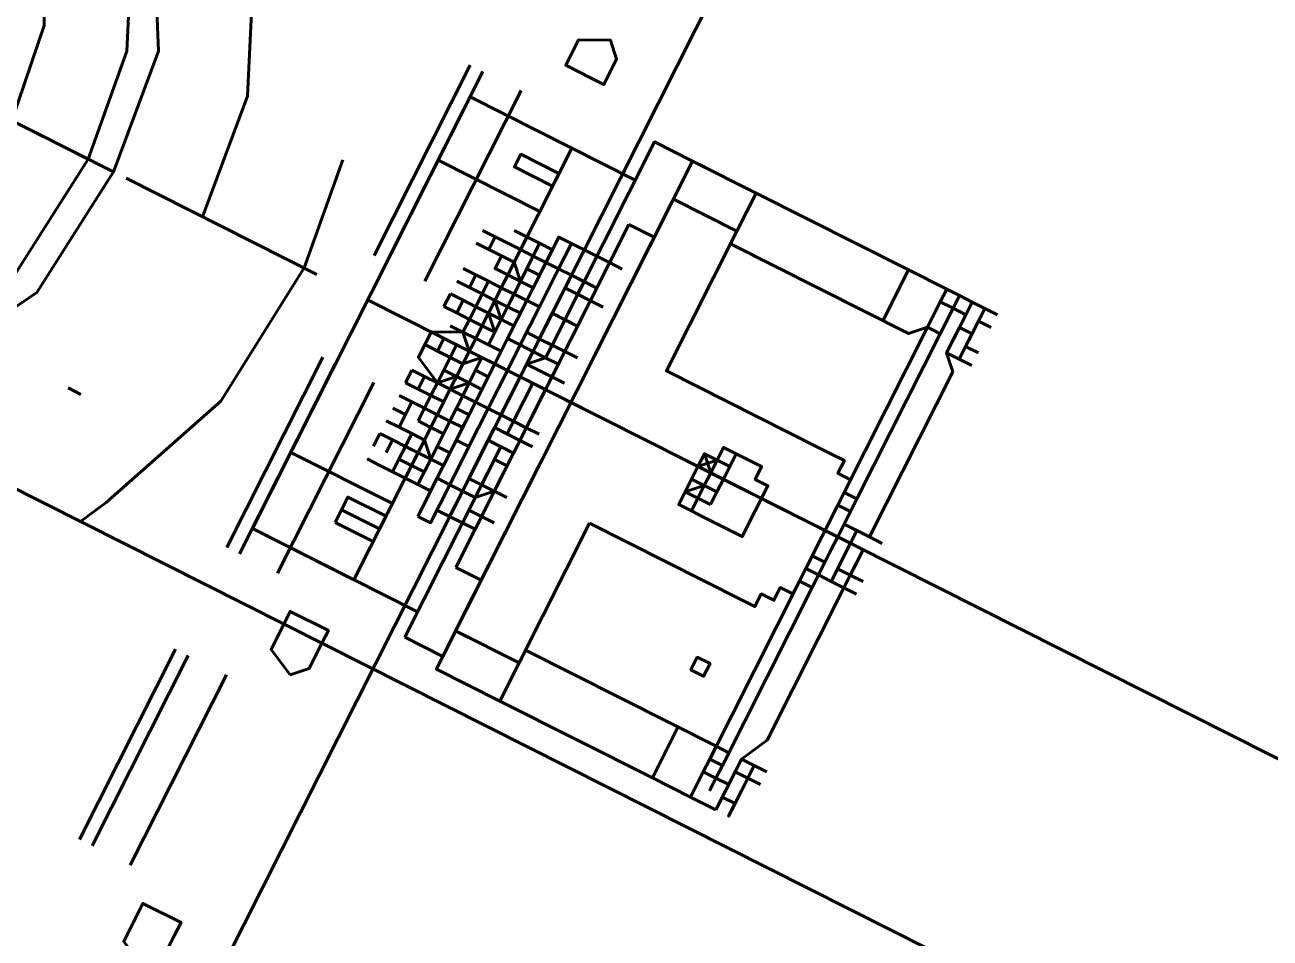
# Model space of a CAD drawing. Header units: metres. Extents: x 0 to 547597, y 0 to 1844684.
# Drawn here: x 543451.0829 to 543451.4446, y 1844574.1725 to 1844574.4379 of the extents above; entities that cross this region are included whole.
import ezdxf

# ---------------------------------------------------------------- set-up
doc = ezdxf.new("R2010")
doc.units = ezdxf.units.M
doc.layers.add('5_Thep', color=4, linetype='Continuous')
doc.layers.add('giai đoạn này', color=10, linetype='Continuous', lineweight=60)

# ---------------------------------------------------------------- blocks, each defined once
blk = doc.blocks.new('MBA220-MB')
at = {"color": 1}
for points in [[(-41.33, -95.06), (-41.33, -475.29)], [(53.73, -281.04), (53.73, -661.27)], [(-41.33, -421.56), (-41.33, -351.3)], [(-119.86, -363.7), (-119.86, -359.57)], [(-119.86, -363.7), (-119.86, -359.57)], [(-119.86, -363.7), (-119.86, -359.57)], [(-115.72, -363.7), (-115.72, -359.57)], [(-107.46, -363.7), (-107.46, -359.57)], [(-103.32, -363.7), (-103.32, -359.57)], [(-45.46, -363.7), (-45.46, -359.57)], [(-33.06, -363.7), (-33.06, -359.57)], [(-33.06, -363.7), (-33.06, -359.57)], [(-28.93, -363.7), (-28.93, -359.57)], [(28.93, -363.7), (28.93, -359.57)], [(28.93, -363.7), (28.93, -359.57)], [(28.93, -363.7), (28.93, -359.57)], [(33.06, -363.7), (33.06, -359.57)], [(-119.86, -367.83), (-119.86, -363.7)], [(-115.72, -367.83), (-119.86, -367.83), (-119.86, -363.7), (-115.72, -363.7)], [(-115.72, -363.7), (-115.72, -363.7), (-111.59, -363.7)], [(-115.72, -363.7), (-107.46, -363.7)], [(-107.46, -367.83), (-111.59, -367.83), (-111.59, -363.7), (-107.46, -363.7), (-103.32, -363.7), (-103.32, -367.83), (-107.46, -367.83)], [(-103.32, -367.83), (-103.32, -363.7)], [(-103.32, -367.83), (-103.32, -363.7)], [(-103.32, -367.83), (-99.19, -363.7)], [(-99.19, -363.7), (-45.46, -363.7)], [(-45.46, -367.83), (-45.46, -363.7)], [(-45.46, -363.7), (-45.46, -363.7)], [(-45.46, -367.83), (-45.46, -363.7)], [(-41.33, -363.7), (-33.06, -363.7), (-33.06, -363.7)], [(-41.33, -363.7), (-37.2, -363.7), (-33.06, -363.7)], [(-41.33, -367.83), (-41.33, -367.83), (-41.33, -363.7), (-41.33, -363.7)], [(-41.33, -363.7), (-41.33, -363.7)], [(-41.33, -363.7), (-41.33, -363.7)], [(-33.06, -367.83), (-33.06, -363.7)], [(-33.06, -363.7), (-28.93, -363.7), (-28.93, -367.83), (-33.06, -367.83)], [(-28.93, -363.7), (-28.93, -363.7)], [(-28.93, -363.7), (20.66, -363.7)], [(28.93, -367.83), (20.66, -363.7)], [(28.93, -367.83), (28.93, -363.7)], [(28.93, -367.83), (28.93, -363.7)], [(33.06, -367.83), (28.93, -367.83), (28.93, -363.7), (33.06, -363.7)], [(37.2, -367.83), (33.06, -367.83), (33.06, -363.7), (37.2, -363.7), (41.33, -363.7), (41.33, -367.83), (37.2, -367.83)], [(33.06, -363.7), (33.06, -363.7)], [(33.06, -363.7), (37.2, -363.7)], [(41.33, -363.7), (45.46, -363.7), (37.2, -363.7)], [(-119.86, -367.83), (-119.86, -371.97)], [(-119.86, -371.97), (-119.86, -367.83)], [(-119.86, -367.83), (-111.59, -367.83)], [(-119.86, -371.97), (-119.86, -367.83)], [(-111.59, -367.83), (-115.72, -367.83)], [(-115.72, -371.97), (-115.72, -367.83)], [(-111.59, -367.83), (-103.32, -367.83)], [(-45.46, -367.83), (-45.46, -371.97)], [(-45.46, -367.83), (-41.33, -367.83)], [(-41.33, -367.83), (-45.46, -367.83)], [(-41.33, -371.97), (-41.33, -367.83)], [(-41.33, -371.97), (-41.33, -367.83)], [(-41.33, -367.83), (-28.93, -367.83)], [(-33.06, -367.83), (-41.33, -367.83)], [(-41.33, -371.97), (-41.33, -367.83)], [(-33.06, -367.83), (-28.93, -367.83)], [(-28.93, -371.97), (-28.93, -367.83)], [(-28.93, -371.97), (-28.93, -367.83)], [(28.93, -367.83), (33.06, -367.83)], [(33.06, -367.83), (45.46, -367.83)], [(33.06, -367.83), (33.06, -367.83)], [(37.2, -371.97), (37.2, -367.83)], [(41.33, -367.83), (45.46, -367.83)], [(45.46, -371.97), (45.46, -367.83)], [(45.46, -371.97), (45.46, -367.83)], [(45.46, -371.97), (45.46, -367.83)], [(45.46, -371.97), (45.46, -367.83)], [(-119.86, -371.97), (-119.86, -376.1)], [(-119.86, -376.1), (-119.86, -371.97), (-115.72, -371.97)], [(-115.72, -371.97), (-115.72, -376.1), (-107.46, -376.1)], [(-115.72, -371.97), (-107.46, -371.97)], [(-115.72, -371.97), (-115.72, -376.1)], [(-107.46, -371.97), (-107.46, -376.1), (-53.73, -376.1)], [(-107.46, -371.97), (-53.73, -371.97)], [(-53.73, -371.97), (-53.73, -376.1), (-49.6, -376.1)], [(-53.73, -371.97), (-49.6, -371.97)], [(-49.6, -376.1), (-49.6, -371.97), (-41.33, -371.97)], [(-41.33, -371.97), (-37.2, -371.97)], [(-41.33, -371.97), (-41.33, -376.1)], [(-37.2, -371.97), (-33.06, -371.97)], [(-33.06, -371.97), (-33.06, -376.1)], [(-33.06, -371.97), (-28.93, -371.97)], [(-28.93, -371.97), (-28.93, -376.1)], [(-28.93, -371.97), (-24.8, -371.97)], [(-24.8, -371.97), (-24.8, -376.1)], [(-24.8, -371.97), (33.06, -371.97)], [(28.93, -376.1), (28.93, -371.97)], [(28.93, -376.1), (28.93, -371.97)], [(33.06, -371.97), (33.06, -376.1)], [(33.06, -371.97), (37.2, -371.97)], [(37.2, -371.97), (37.2, -376.1)], [(37.2, -371.97), (37.2, -376.1)], [(37.2, -371.97), (41.33, -371.97)], [(37.2, -376.1), (37.2, -371.97)], [(45.46, -376.1), (45.46, -371.97)], [(45.46, -371.97), (45.46, -376.1)], [(45.46, -376.1), (45.46, -371.97)], [(-103.32, -388.5), (-119.86, -388.5), (-119.86, -376.1)], [(-119.86, -376.1), (-115.72, -376.1)], [(-103.32, -438.09), (-103.32, -380.23), (-107.46, -376.1), (-107.46, -376.1), (-53.73, -376.1)], [(-49.6, -376.1), (-53.73, -376.1), (-53.73, -376.1), (-57.86, -376.1), (-57.86, -380.23), (-61.99, -380.23), (-61.99, -384.36), (-61.99, -384.36), (-61.99, -388.5)], [(-28.93, -376.1), (-49.6, -376.1)], [(-41.33, -376.1), (-41.33, -376.1)], [(-28.93, -376.1), (-24.8, -376.1)], [(-12.4, -388.5), (-12.4, -384.36), (-16.53, -384.36), (-16.53, -380.23), (-20.66, -380.23), (-20.66, -376.1), (-24.8, -376.1), (-28.93, -376.1)], [(-24.8, -376.1), (33.06, -376.1)], [(-24.8, -376.1), (33.06, -376.1)], [(24.8, -376.1), (24.8, -376.1)], [(28.93, -376.1), (28.93, -376.1)], [(33.06, -376.1), (33.06, -376.1), (28.93, -376.1), (28.93, -438.09)], [(33.06, -376.1), (37.2, -376.1)], [(37.2, -376.1), (45.46, -376.1)], [(45.46, -376.1), (45.46, -388.5)], [(-119.86, -438.09), (-119.86, -388.5)], [(-107.46, -458.76), (-107.46, -438.09), (-61.99, -438.09), (-61.99, -388.5)], [(-12.4, -438.09), (-12.4, -388.5)], [(8.27, -392.63), (12.4, -392.63), (12.4, -388.5), (8.27, -388.5), (8.27, -392.63), (8.27, -388.5)], [(28.93, -388.5), (45.46, -388.5)], [(45.46, -388.5), (45.46, -438.09)], [(-28.93, -409.16), (-28.93, -405.03), (-28.93, -400.9), (-28.93, -396.76), (-45.46, -396.76), (-45.46, -400.9), (-49.6, -400.9), (-49.6, -413.29), (-45.46, -413.29), (-45.46, -417.43), (-41.33, -417.43), (-41.33, -417.43), (-37.2, -417.43), (-33.06, -417.43), (-28.93, -417.43), (-28.93, -413.29), (-28.93, -413.29), (-28.93, -409.16)], [(-49.6, -409.16), (-49.6, -405.03)], [(-28.93, -409.16), (-28.93, -405.03)], [(-28.93, -409.16), (-28.93, -405.03)], [(-49.6, -409.16), (-49.6, -409.16)], [(-49.6, -409.16), (-45.46, -409.16), (-49.6, -409.16), (-45.46, -409.16), (-49.6, -409.16)], [(-45.46, -409.16), (-45.46, -413.29), (-49.6, -413.29), (-45.46, -413.29), (-49.6, -413.29)], [(-49.6, -409.16), (-45.46, -409.16), (-49.6, -409.16), (-45.46, -409.16), (-49.6, -409.16)], [(-49.6, -409.16), (-49.6, -409.16)], [(-49.6, -409.16), (-49.6, -409.16), (-49.6, -409.16), (-49.6, -409.16)], [(-41.33, -409.16), (-45.46, -409.16), (-41.33, -409.16), (-45.46, -409.16), (-41.33, -409.16)], [(-41.33, -409.16), (-45.46, -409.16)], [(-45.46, -409.16), (-45.46, -409.16)], [(-45.46, -413.29), (-45.46, -409.16), (-41.33, -409.16), (-45.46, -409.16), (-41.33, -409.16), (-45.46, -409.16), (-41.33, -409.16)], [(-45.46, -413.29), (-45.46, -409.16)], [(-45.46, -409.16), (-45.46, -409.16)], [(-45.46, -409.16), (-45.46, -409.16)], [(-45.46, -413.29), (-45.46, -409.16)], [(-45.46, -409.16), (-41.33, -409.16), (-45.46, -409.16)], [(-45.46, -413.29), (-45.46, -409.16)], [(-45.46, -409.16), (-45.46, -409.16), (-45.46, -409.16)], [(-41.33, -413.29), (-41.33, -409.16)], [(-41.33, -409.16), (-41.33, -409.16)], [(-41.33, -409.16), (-41.33, -409.16)], [(-41.33, -413.29), (-41.33, -409.16)], [(-41.33, -413.29), (-41.33, -409.16)], [(-41.33, -413.29), (-41.33, -409.16)], [(-41.33, -409.16), (-41.33, -409.16)], [(-41.33, -409.16), (-37.2, -409.16), (-37.2, -413.29), (-41.33, -413.29)], [(-41.33, -413.29), (-41.33, -409.16)], [(-41.33, -413.29), (-41.33, -409.16), (-41.33, -409.16), (-41.33, -409.16), (-41.33, -409.16)], [(-41.33, -409.16), (-41.33, -409.16), (-41.33, -409.16)], [(-41.33, -409.16), (-41.33, -409.16)], [(-41.33, -409.16), (-37.2, -409.16)], [(-41.33, -413.29), (-41.33, -409.16)], [(-41.33, -409.16), (-41.33, -409.16)], [(-41.33, -409.16), (-41.33, -409.16)], [(-41.33, -413.29), (-41.33, -409.16)], [(-41.33, -409.16), (-41.33, -409.16), (-41.33, -409.16)], [(-41.33, -409.16), (-41.33, -409.16), (-41.33, -409.16)], [(-41.33, -409.16), (-37.2, -409.16), (-37.2, -409.16)], [(-41.33, -409.16), (-37.2, -409.16)], [(-37.2, -409.16), (-37.2, -409.16)], [(-37.2, -409.16), (-37.2, -409.16)], [(-37.2, -413.29), (-37.2, -409.16)], [(-37.2, -409.16), (-33.06, -409.16)], [(-37.2, -409.16), (-37.2, -409.16), (-37.2, -409.16)], [(-33.06, -413.29), (-33.06, -409.16)], [(-33.06, -413.29), (-33.06, -409.16)], [(-33.06, -409.16), (-33.06, -409.16)], [(-33.06, -409.16), (-33.06, -409.16)], [(-33.06, -413.29), (-33.06, -409.16)], [(-33.06, -413.29), (-33.06, -409.16)], [(-33.06, -413.29), (-33.06, -409.16)], [(-33.06, -413.29), (-33.06, -409.16)], [(-33.06, -413.29), (-33.06, -409.16)], [(-33.06, -409.16), (-33.06, -409.16)], [(-33.06, -409.16), (-33.06, -413.29)], [(-33.06, -409.16), (-33.06, -409.16)], [(-33.06, -413.29), (-33.06, -409.16)], [(-33.06, -409.16), (-33.06, -409.16)], [(-33.06, -409.16), (-33.06, -409.16)], [(-28.93, -409.16), (-28.93, -409.16)], [(-28.93, -413.29), (-28.93, -409.16)], [(-28.93, -413.29), (-28.93, -409.16)], [(-28.93, -413.29), (-28.93, -409.16)], [(-28.93, -409.16), (-28.93, -409.16)], [(-28.93, -409.16), (-28.93, -413.29)], [(-28.93, -413.29), (-28.93, -409.16)], [(-28.93, -409.16), (-28.93, -409.16)], [(-28.93, -413.29), (-28.93, -409.16)], [(-28.93, -409.16), (-28.93, -409.16)], [(-28.93, -409.16), (-28.93, -409.16)], [(-28.93, -409.16), (-28.93, -409.16)], [(-28.93, -409.16), (-28.93, -409.16)], [(-28.93, -409.16), (-28.93, -409.16)], [(-28.93, -413.29), (-28.93, -409.16)], [(-28.93, -413.29), (-28.93, -409.16)], [(-28.93, -409.16), (-28.93, -409.16), (-28.93, -409.16), (-28.93, -409.16)], [(-28.93, -409.16), (-28.93, -409.16), (-28.93, -409.16)], [(-41.33, -417.43), (-45.46, -413.29), (-41.33, -417.43), (-45.46, -413.29)], [(-41.33, -413.29), (-45.46, -413.29), (-41.33, -413.29)], [(-45.46, -413.29), (-41.33, -413.29), (-45.46, -413.29)], [(-41.33, -413.29), (-45.46, -417.43), (-45.46, -413.29)], [(-45.46, -417.43), (-41.33, -417.43), (-45.46, -417.43), (-41.33, -417.43), (-45.46, -413.29), (-41.33, -417.43), (-41.33, -413.29)], [(-41.33, -413.29), (-45.46, -413.29), (-41.33, -413.29), (-45.46, -413.29), (-41.33, -413.29)], [(-41.33, -413.29), (-45.46, -413.29), (-41.33, -413.29)], [(-45.46, -413.29), (-45.46, -417.43), (-41.33, -413.29), (-45.46, -417.43)], [(-41.33, -413.29), (-37.2, -413.29), (-37.2, -417.43), (-37.2, -413.29)], [(-41.33, -413.29), (-41.33, -417.43), (-41.33, -413.29)], [(-41.33, -413.29), (-41.33, -417.43), (-41.33, -413.29), (-41.33, -417.43), (-41.33, -417.43), (-41.33, -417.43)], [(-41.33, -413.29), (-37.2, -413.29)], [(-41.33, -413.29), (-41.33, -413.29), (-41.33, -413.29), (-41.33, -413.29), (-41.33, -413.29)], [(-37.2, -413.29), (-41.33, -413.29)], [(-41.33, -413.29), (-41.33, -413.29), (-41.33, -413.29), (-41.33, -413.29)], [(-37.2, -417.43), (-37.2, -413.29)], [(-37.2, -417.43), (-37.2, -413.29), (-33.06, -417.43), (-33.06, -413.29)], [(-33.06, -413.29), (-37.2, -413.29), (-33.06, -413.29)], [(-33.06, -413.29), (-33.06, -417.43), (-33.06, -413.29)], [(-33.06, -417.43), (-33.06, -413.29), (-33.06, -417.43)], [(-33.06, -413.29), (-33.06, -417.43), (-33.06, -413.29), (-33.06, -417.43)], [(-33.06, -413.29), (-33.06, -417.43), (-33.06, -413.29), (-33.06, -417.43)], [(-28.93, -413.29), (-33.06, -413.29)], [(-41.33, -417.43), (-45.46, -417.43), (-41.33, -417.43)], [(-41.33, -417.43), (-41.33, -417.43), (-41.33, -417.43)], [(-41.33, -417.43), (-41.33, -417.43), (-41.33, -417.43), (-41.33, -417.43), (-41.33, -417.43)], [(-41.33, -417.43), (-41.33, -417.43), (-41.33, -417.43), (-41.33, -417.43)], [(-37.2, -417.43), (-37.2, -417.43), (-37.2, -417.43)], [(45.46, -438.09), (45.46, -433.96)], [(-119.86, -458.76), (-119.86, -438.09), (-107.46, -438.09)], [(-12.4, -438.09), (33.06, -438.09)], [(33.06, -458.76), (33.06, -438.09), (45.46, -438.09), (45.46, -458.76)], [(45.46, -438.09), (45.46, -438.09)], [(45.46, -438.09), (45.46, -438.09)], [(-119.86, -454.62), (-119.86, -458.76), (-119.86, -454.62), (-119.86, -458.76), (-107.46, -458.76)], [(-41.33, -524.88), (-41.33, -454.62)], [(-20.66, -458.76), (33.06, -458.76), (33.06, -454.62)], [(33.06, -458.76), (45.46, -458.76), (45.46, -454.62), (45.46, -458.76), (45.46, -454.62)], [(-53.73, -458.76), (-119.86, -458.76), (-119.86, -471.16), (-53.73, -471.16)], [(-107.46, -458.76), (-103.32, -458.76), (-103.32, -458.76), (-103.32, -458.76), (-103.32, -458.76), (-103.32, -458.76)], [(-107.46, -458.76), (-53.73, -458.76)], [(-103.32, -458.76), (24.8, -458.76), (24.8, -458.76), (24.8, -458.76)], [(-95.06, -458.76), (-95.06, -467.02)], [(41.33, -471.16), (41.33, -458.76), (-20.66, -458.76)], [(16.53, -467.02), (16.53, -458.76)], [(28.93, -458.76), (28.93, -458.76), (33.06, -458.76)], [(28.93, -458.76), (28.93, -458.76)], [(-82.66, -467.02), (-82.66, -462.89)], [(-70.26, -467.02), (-70.26, -462.89)], [(-53.73, -467.02), (-53.73, -462.89)], [(-45.46, -467.02), (-45.46, -462.89)], [(-28.93, -467.02), (-28.93, -462.89)], [(-24.8, -467.02), (-24.8, -462.89)], [(-8.27, -467.02), (-8.27, -462.89)], [(-8.27, -467.02), (-8.27, -462.89)], [(0, -467.02), (0, -462.89)], [(16.53, -467.02), (-95.06, -467.02)], [(-82.66, -475.29), (-82.66, -467.02)], [(-82.66, -471.16), (-82.66, -467.02)], [(-82.66, -475.29), (-82.66, -467.02)], [(-70.26, -467.02), (-74.39, -467.02)], [(-74.39, -467.02), (-74.39, -475.29)], [(-74.39, -467.02), (-74.39, -467.02), (-74.39, -467.02), (-74.39, -467.02), (-74.39, -467.02)], [(-74.39, -471.16), (-74.39, -467.02)], [(-70.26, -467.02), (-70.26, -471.16)], [(-70.26, -471.16), (-70.26, -467.02)], [(-70.26, -475.29), (-70.26, -467.02)], [(-53.73, -467.02), (-61.99, -467.02)], [(-61.99, -467.02), (-61.99, -475.29)], [(-61.99, -467.02), (-61.99, -471.16)], [(-53.73, -471.16), (-53.73, -467.02)], [(-53.73, -475.29), (-53.73, -467.02)], [(-45.46, -467.02), (-53.73, -467.02)], [(-53.73, -471.16), (-53.73, -467.02)], [(-53.73, -471.16), (-53.73, -475.29), (-53.73, -467.02)], [(-53.73, -471.16), (-53.73, -467.02), (-53.73, -467.02), (-53.73, -467.02)], [(-49.6, -471.16), (-49.6, -467.02)], [(-45.46, -467.02), (-45.46, -471.16)], [(-45.46, -471.16), (-45.46, -467.02)], [(-45.46, -475.29), (-45.46, -467.02)], [(-28.93, -467.02), (-41.33, -467.02)], [(-41.33, -467.02), (-41.33, -475.29)], [(-41.33, -467.02), (-41.33, -471.16)], [(-33.06, -467.02), (-28.93, -467.02)], [(-28.93, -471.16), (-28.93, -467.02)], [(-28.93, -475.29), (-28.93, -467.02)], [(-24.8, -467.02), (-28.93, -467.02)], [(-28.93, -475.29), (-28.93, -467.02)], [(-28.93, -471.16), (-28.93, -467.02), (-28.93, -467.02)], [(-24.8, -467.02), (-24.8, -471.16)], [(-24.8, -471.16), (-24.8, -467.02)], [(-24.8, -475.29), (-24.8, -467.02)], [(-8.27, -467.02), (-20.66, -467.02)], [(-20.66, -475.29), (-20.66, -467.02)], [(-20.66, -467.02), (-16.53, -467.02), (-20.66, -467.02), (-16.53, -467.02), (-20.66, -467.02)], [(-16.53, -471.16), (-16.53, -467.02)], [(-16.53, -471.16), (-16.53, -467.02)], [(-8.27, -471.16), (-8.27, -467.02)], [(-4.13, -475.29), (-4.13, -471.16), (-8.27, -467.02)], [(-8.27, -471.16), (-8.27, -475.29), (-8.27, -467.02)], [(-8.27, -471.16), (-8.27, -467.02)], [(0, -467.02), (-4.13, -467.02)], [(0, -471.16), (0, -467.02)], [(4.13, -467.02), (4.13, -471.16), (4.13, -467.02), (0, -467.02), (4.13, -467.02)], [(4.13, -479.42), (4.13, -467.02)], [(4.13, -471.16), (4.13, -467.02)], [(-107.46, -471.16), (-107.46, -524.88)], [(-82.66, -471.16), (-82.66, -475.29), (-82.66, -471.16), (-82.66, -475.29)], [(-82.66, -471.16), (-82.66, -475.29), (-74.39, -475.29)], [(-70.26, -471.16), (-74.39, -471.16)], [(-74.39, -471.16), (-74.39, -475.29)], [(-74.39, -471.16), (-74.39, -475.29)], [(-74.39, -471.16), (-74.39, -475.29), (-74.39, -471.16), (-74.39, -475.29), (-74.39, -471.16)], [(-70.26, -471.16), (-70.26, -475.29)], [(-53.73, -471.16), (-61.99, -471.16)], [(-61.99, -471.16), (-61.99, -475.29)], [(-61.99, -475.29), (-53.73, -475.29), (-53.73, -471.16), (-53.73, -475.29), (-53.73, -471.16), (-53.73, -475.29)], [(-53.73, -475.29), (-53.73, -471.16)], [(-49.6, -471.16), (-53.73, -471.16)], [(-49.6, -471.16), (-45.46, -475.29)], [(-49.6, -471.16), (-49.6, -475.29), (-49.6, -471.16), (-49.6, -475.29), (-49.6, -471.16)], [(-49.6, -471.16), (-49.6, -475.29), (-49.6, -471.16)], [(-28.93, -471.16), (-41.33, -471.16)], [(-41.33, -471.16), (-41.33, -475.29)], [(-41.33, -475.29), (-28.93, -475.29), (-28.93, -471.16), (-28.93, -475.29), (-28.93, -471.16), (-28.93, -475.29)], [(-28.93, -475.29), (-28.93, -471.16)], [(-24.8, -471.16), (-28.93, -471.16)], [(-28.93, -471.16), (-28.93, -475.29), (-28.93, -471.16)], [(-28.93, -471.16), (-28.93, -475.29)], [(-28.93, -471.16), (-28.93, -475.29), (-28.93, -471.16), (-28.93, -475.29)], [(-24.8, -471.16), (-24.8, -475.29)], [(-24.8, -471.16), (-24.8, -475.29), (-16.53, -475.29)], [(-20.66, -471.16), (-20.66, -475.29)], [(-20.66, -471.16), (41.33, -471.16)], [(-8.27, -471.16), (-16.53, -471.16)], [(-16.53, -475.29), (-8.27, -475.29), (-8.27, -471.16)], [(-8.27, -475.29), (-8.27, -471.16)], [(0, -471.16), (-4.13, -471.16)], [(-4.13, -471.16), (-4.13, -475.29), (-4.13, -471.16), (-4.13, -475.29)], [(-4.13, -471.16), (-4.13, -475.29), (4.13, -475.29), (4.13, -471.16), (4.13, -475.29), (4.13, -471.16), (4.13, -475.29), (4.13, -471.16), (4.13, -475.29)], [(4.13, -475.29), (4.13, -471.16)], [(33.06, -471.16), (33.06, -524.88)], [(743.93, -996.04), (743.93, -475.29), (-822.46, -475.29), (-822.46, -996.04), (743.93, -996.04)], [(743.93, -996.04), (743.93, -475.29), (-822.46, -475.29), (-822.46, -996.04), (743.93, -996.04)], [(-82.66, -475.29), (-82.66, -479.42)], [(-74.39, -475.29), (-74.39, -479.42)], [(-74.39, -479.42), (-74.39, -475.29)], [(-74.39, -475.29), (-61.99, -475.29)], [(-53.73, -479.42), (-53.73, -475.29)], [(-49.6, -475.29), (-49.6, -479.42)], [(-49.6, -475.29), (-41.33, -475.29)], [(-49.6, -479.42), (-49.6, -475.29)], [(-49.6, -479.42), (-49.6, -475.29)], [(-28.93, -479.42), (-28.93, -475.29)], [(-28.93, -475.29), (-28.93, -479.42)], [(-4.13, -479.42), (-4.13, -475.29)], [(-4.13, -479.42), (-4.13, -475.29)], [(-82.66, -479.42), (-82.66, -483.55), (-74.39, -483.55)], [(-82.66, -479.42), (-74.39, -479.42)], [(-74.39, -483.55), (-74.39, -479.42)], [(-74.39, -479.42), (-74.39, -483.55), (-61.99, -483.55)], [(-74.39, -479.42), (-61.99, -479.42)], [(-49.6, -483.55), (-49.6, -479.42), (-61.99, -479.42), (-61.99, -483.55), (-49.6, -483.55)], [(-49.6, -479.42), (-49.6, -483.55), (-41.33, -483.55)], [(-49.6, -479.42), (-41.33, -479.42)], [(-49.6, -483.55), (-49.6, -479.42)], [(-28.93, -479.42), (-41.33, -479.42)], [(-28.93, -479.42), (-28.93, -483.55), (-41.33, -483.55), (-41.33, -479.42)], [(-28.93, -479.42), (-28.93, -483.55)], [(-28.93, -479.42), (-28.93, -483.55), (-16.53, -483.55)], [(-28.93, -479.42), (-16.53, -479.42)], [(-4.13, -483.55), (-4.13, -479.42), (-16.53, -479.42), (-16.53, -483.55), (-4.13, -483.55)], [(8.27, -483.55), (8.27, -479.42), (-4.13, -479.42), (-4.13, -483.55), (8.27, -483.55)], [(-78.53, -483.55), (-78.53, -483.55)], [(-78.53, -487.69), (-78.53, -483.55)], [(-78.53, -487.69), (-78.53, -483.55)], [(-78.53, -483.55), (-78.53, -487.69), (-78.53, -483.55), (-78.53, -487.69), (-78.53, -483.55)], [(-78.53, -487.69), (-66.13, -487.69), (-66.13, -483.55)], [(-78.53, -483.55), (-66.13, -483.55)], [(-74.39, -487.69), (-74.39, -483.55)], [(-74.39, -487.69), (-74.39, -483.55)], [(-70.26, -487.69), (-70.26, -483.55)], [(-66.13, -483.55), (-66.13, -483.55)], [(-66.13, -483.55), (-66.13, -483.55)], [(-66.13, -483.55), (-66.13, -487.69)], [(-66.13, -487.69), (-66.13, -483.55)], [(-66.13, -487.69), (-66.13, -483.55)], [(-66.13, -487.69), (-66.13, -483.55)], [(-66.13, -483.55), (-66.13, -487.69), (-66.13, -483.55), (-66.13, -487.69), (-66.13, -483.55)], [(-66.13, -483.55), (-57.86, -483.55)], [(-61.99, -487.69), (-61.99, -483.55)], [(-61.99, -487.69), (-61.99, -483.55)], [(-53.73, -483.55), (-57.86, -483.55)], [(-57.86, -487.69), (-57.86, -483.55)], [(-53.73, -487.69), (-53.73, -483.55)], [(-53.73, -487.69), (-53.73, -483.55)], [(-53.73, -487.69), (-53.73, -483.55)], [(-53.73, -487.69), (-53.73, -483.55)], [(-53.73, -487.69), (-53.73, -483.55)], [(-53.73, -487.69), (-45.46, -487.69), (-45.46, -483.55), (-45.46, -487.69)], [(-53.73, -483.55), (-53.73, -487.69), (-53.73, -483.55), (-53.73, -487.69)], [(-53.73, -487.69), (-53.73, -483.55)], [(-53.73, -483.55), (-53.73, -483.55)], [(-53.73, -483.55), (-53.73, -483.55)], [(-53.73, -483.55), (-53.73, -487.69), (-45.46, -487.69), (-45.46, -483.55)], [(-53.73, -483.55), (-45.46, -483.55)], [(-53.73, -487.69), (-53.73, -483.55)], [(-53.73, -487.69), (-53.73, -483.55)], [(-53.73, -487.69), (-53.73, -483.55)], [(-53.73, -487.69), (-53.73, -483.55)], [(-49.6, -483.55), (-49.6, -483.55)], [(-45.46, -483.55), (-45.46, -483.55)], [(-45.46, -483.55), (-45.46, -487.69)], [(-45.46, -487.69), (-45.46, -483.55)], [(-45.46, -487.69), (-45.46, -483.55)], [(-45.46, -487.69), (-45.46, -483.55)], [(-45.46, -483.55), (-45.46, -483.55)], [(-45.46, -487.69), (-45.46, -483.55)], [(-45.46, -487.69), (-45.46, -483.55)], [(-41.33, -483.55), (-41.33, -483.55)], [(-41.33, -487.69), (-41.33, -483.55)], [(-41.33, -487.69), (-41.33, -483.55)], [(-41.33, -483.55), (-41.33, -487.69), (-41.33, -483.55)], [(-41.33, -487.69), (-33.06, -487.69), (-33.06, -483.55), (-33.06, -487.69), (-33.06, -483.55), (-33.06, -487.69)], [(-41.33, -483.55), (-33.06, -483.55)], [(-37.2, -487.69), (-37.2, -483.55)], [(-33.06, -483.55), (-33.06, -483.55)], [(-28.93, -483.55), (-33.06, -483.55)], [(-33.06, -487.69), (-33.06, -483.55)], [(-33.06, -487.69), (-33.06, -483.55)], [(-33.06, -487.69), (-33.06, -483.55)], [(-33.06, -483.55), (-33.06, -487.69)], [(-33.06, -483.55), (-33.06, -483.55)], [(-28.93, -487.69), (-28.93, -483.55)], [(-28.93, -483.55), (-28.93, -483.55)], [(-28.93, -487.69), (-28.93, -483.55)], [(-28.93, -487.69), (-20.66, -487.69), (-20.66, -483.55)], [(-28.93, -483.55), (-20.66, -483.55)], [(-24.8, -487.69), (-24.8, -483.55)], [(-20.66, -483.55), (-20.66, -483.55)], [(-20.66, -483.55), (-20.66, -483.55)], [(-20.66, -487.69), (-20.66, -483.55)], [(-20.66, -483.55), (-20.66, -487.69)], [(-20.66, -487.69), (-20.66, -483.55)], [(-20.66, -487.69), (-20.66, -483.55)], [(-20.66, -487.69), (-20.66, -483.55)], [(-20.66, -487.69), (-20.66, -483.55)], [(-20.66, -487.69), (-8.27, -487.69), (-8.27, -483.55), (-8.27, -487.69), (-8.27, -483.55)], [(-20.66, -483.55), (-20.66, -487.69), (-20.66, -483.55), (-20.66, -487.69), (-20.66, -487.69)], [(-20.66, -483.55), (-8.27, -483.55)], [(-20.66, -483.55), (-20.66, -483.55)], [(-12.4, -487.69), (-12.4, -483.55)], [(-8.27, -483.55), (-8.27, -483.55)], [(-8.27, -483.55), (-8.27, -483.55)], [(-8.27, -487.69), (-8.27, -483.55)], [(-8.27, -487.69), (-8.27, -483.55)], [(-8.27, -487.69), (-8.27, -483.55)], [(-8.27, -487.69), (-8.27, -483.55)], [(-8.27, -487.69), (-8.27, -483.55)], [(-8.27, -487.69), (-8.27, -483.55)], [(-8.27, -487.69), (-8.27, -483.55)], [(-8.27, -487.69), (-8.27, -483.55)], [(-8.27, -483.55), (-8.27, -487.69), (0, -487.69)], [(-8.27, -483.55), (0, -483.55)], [(-4.13, -483.55), (-4.13, -483.55)], [(0, -483.55), (0, -483.55)], [(0, -487.69), (0, -483.55)], [(0, -487.69), (0, -483.55)], [(0, -487.69), (0, -483.55)], [(0, -487.69), (0, -483.55)], [(0, -483.55), (0, -487.69), (0, -483.55), (0, -487.69)], [(0, -483.55), (0, -483.55)], [(-78.53, -491.82), (-78.53, -487.69), (-78.53, -491.82), (-78.53, -487.69), (-74.39, -487.69)], [(-78.53, -491.82), (-78.53, -487.69)], [(-78.53, -491.82), (-78.53, -487.69)], [(-78.53, -487.69), (-66.13, -487.69)], [(-78.53, -487.69), (-66.13, -487.69)], [(-74.39, -491.82), (-74.39, -487.69), (-74.39, -491.82), (-74.39, -487.69), (-70.26, -487.69)], [(-74.39, -487.69), (-74.39, -491.82), (-74.39, -487.69), (-74.39, -491.82)], [(-70.26, -491.82), (-66.13, -487.69), (-66.13, -491.82), (-66.13, -487.69)], [(-66.13, -491.82), (-66.13, -491.82), (-66.13, -491.82), (-66.13, -487.69), (-66.13, -491.82), (-66.13, -487.69), (-61.99, -487.69)], [(-66.13, -491.82), (-66.13, -487.69)], [(-66.13, -491.82), (-66.13, -487.69)], [(-66.13, -491.82), (-66.13, -487.69)], [(-66.13, -491.82), (-66.13, -487.69)], [(-66.13, -487.69), (-57.86, -487.69)], [(-66.13, -487.69), (-57.86, -487.69)], [(-66.13, -487.69), (-57.86, -487.69)], [(-61.99, -491.82), (-61.99, -487.69), (-61.99, -491.82), (-61.99, -487.69), (-57.86, -487.69), (-57.86, -491.82), (-57.86, -487.69)], [(-61.99, -487.69), (-61.99, -491.82), (-61.99, -487.69), (-61.99, -491.82)], [(-53.73, -487.69), (-57.86, -491.82), (-53.73, -491.82), (-57.86, -491.82), (-53.73, -491.82), (-57.86, -491.82), (-57.86, -491.82), (-57.86, -491.82)], [(-57.86, -487.69), (-53.73, -487.69), (-57.86, -487.69), (-53.73, -487.69), (-57.86, -487.69), (-53.73, -487.69)], [(-53.73, -491.82), (-53.73, -487.69), (-53.73, -491.82), (-53.73, -487.69), (-53.73, -487.69)], [(-49.6, -487.69), (-53.73, -491.82), (-49.6, -487.69), (-53.73, -491.82), (-49.6, -491.82), (-53.73, -491.82)], [(-53.73, -491.82), (-53.73, -487.69)], [(-53.73, -487.69), (-45.46, -487.69)], [(-49.6, -487.69), (-49.6, -491.82), (-49.6, -487.69), (-49.6, -491.82)], [(-49.6, -487.69), (-45.46, -487.69), (-45.46, -491.82), (-45.46, -487.69), (-45.46, -491.82), (-45.46, -491.82)], [(-45.46, -491.82), (-45.46, -487.69)], [(-45.46, -491.82), (-45.46, -487.69)], [(-37.2, -491.82), (-41.33, -491.82), (-41.33, -487.69), (-37.2, -491.82), (-41.33, -487.69)], [(-41.33, -487.69), (-41.33, -491.82), (-41.33, -487.69), (-41.33, -491.82)], [(-41.33, -491.82), (-41.33, -487.69), (-41.33, -491.82), (-41.33, -487.69), (-41.33, -487.69)], [(-41.33, -491.82), (-41.33, -487.69)], [(-41.33, -491.82), (-41.33, -487.69)], [(-41.33, -487.69), (-33.06, -487.69)], [(-41.33, -487.69), (-33.06, -487.69)], [(-37.2, -487.69), (-33.06, -487.69), (-33.06, -491.82), (-33.06, -487.69), (-33.06, -491.82), (-33.06, -491.82)], [(-33.06, -487.69), (-28.93, -491.82), (-33.06, -487.69)], [(-28.93, -487.69), (-33.06, -487.69), (-28.93, -487.69), (-33.06, -487.69), (-28.93, -487.69), (-33.06, -487.69)], [(-33.06, -491.82), (-33.06, -487.69)], [(-33.06, -491.82), (-33.06, -487.69)], [(-28.93, -491.82), (-28.93, -487.69), (-28.93, -487.69), (-28.93, -491.82), (-28.93, -487.69), (-28.93, -491.82), (-28.93, -491.82)], [(-28.93, -491.82), (-28.93, -487.69)], [(-28.93, -491.82), (-28.93, -487.69), (-28.93, -491.82), (-28.93, -487.69), (-20.66, -487.69), (-20.66, -491.82), (-20.66, -487.69), (-20.66, -491.82), (-20.66, -491.82)], [(-28.93, -487.69), (-20.66, -487.69)], [(-28.93, -487.69), (-20.66, -487.69)], [(-20.66, -491.82), (-20.66, -487.69)], [(-20.66, -491.82), (-20.66, -487.69)], [(-20.66, -491.82), (-20.66, -487.69), (-20.66, -491.82), (-20.66, -487.69), (-20.66, -487.69)], [(-20.66, -491.82), (-20.66, -487.69)], [(-20.66, -491.82), (-20.66, -487.69)], [(-20.66, -487.69), (-8.27, -487.69)], [(-20.66, -487.69), (-8.27, -487.69)], [(-16.53, -491.82), (-16.53, -487.69), (-16.53, -491.82), (-16.53, -487.69), (-12.4, -487.69)], [(-16.53, -487.69), (-16.53, -491.82), (-16.53, -487.69), (-16.53, -491.82)], [(-12.4, -491.82), (-8.27, -487.69), (-8.27, -491.82), (-8.27, -487.69)], [(-8.27, -491.82), (-8.27, -491.82), (-8.27, -491.82), (-8.27, -487.69), (-8.27, -491.82), (-8.27, -487.69), (-8.27, -487.69)], [(-8.27, -491.82), (-8.27, -487.69)], [(-8.27, -491.82), (-8.27, -487.69)], [(-8.27, -491.82), (-8.27, -487.69)], [(-8.27, -491.82), (-8.27, -487.69)], [(-8.27, -487.69), (0, -487.69)], [(-8.27, -487.69), (0, -487.69)], [(-4.13, -491.82), (-4.13, -487.69), (-4.13, -491.82), (-4.13, -487.69), (0, -487.69), (0, -491.82), (0, -487.69)], [(-4.13, -487.69), (-4.13, -491.82), (-4.13, -487.69), (-4.13, -491.82)], [(0, -487.69), (0, -491.82), (0, -491.82), (0, -491.82), (0, -491.82), (0, -491.82), (0, -491.82)], [(0, -487.69), (0, -487.69), (0, -487.69), (0, -487.69), (0, -487.69), (0, -487.69)], [(-128.12, -495.95), (-128.12, -504.22), (-136.39, -504.22), (-136.39, -504.22), (-140.52, -495.95), (-136.39, -491.82), (-136.39, -491.82), (-128.12, -491.82), (-128.12, -495.95)], [(-107.46, -491.82), (33.06, -491.82), (33.06, -524.88)], [(-107.46, -491.82), (-107.46, -524.88)], [(-99.19, -504.22), (-99.19, -491.82)], [(-95.06, -491.82), (-95.06, -504.22), (-99.19, -504.22)], [(-95.06, -504.22), (-95.06, -504.22), (-95.06, -491.82), (-99.19, -491.82), (-99.19, -504.22), (-95.06, -504.22)], [(-95.06, -504.22), (-95.06, -491.82)], [(-95.06, -504.22), (-95.06, -491.82), (-95.06, -504.22)], [(-86.79, -524.88), (-86.79, -491.82)], [(-78.53, -491.82), (-78.53, -491.82), (-78.53, -491.82)], [(-78.53, -491.82), (-78.53, -491.82)], [(-78.53, -491.82), (-78.53, -491.82)], [(-78.53, -495.95), (-78.53, -491.82), (-74.39, -491.82)], [(-78.53, -491.82), (-78.53, -491.82)], [(-78.53, -491.82), (-78.53, -491.82)], [(-78.53, -495.95), (-78.53, -491.82)], [(-78.53, -495.95), (-78.53, -491.82)], [(-74.39, -491.82), (-74.39, -491.82), (-74.39, -491.82), (-74.39, -491.82), (-74.39, -491.82)], [(-74.39, -491.82), (-74.39, -491.82)], [(-74.39, -491.82), (-74.39, -491.82)], [(-74.39, -491.82), (-74.39, -491.82), (-74.39, -491.82)], [(-74.39, -491.82), (-74.39, -491.82)], [(-74.39, -491.82), (-74.39, -491.82)], [(-74.39, -491.82), (-74.39, -491.82), (-74.39, -491.82)], [(-74.39, -491.82), (-74.39, -491.82)], [(-74.39, -495.95), (-74.39, -491.82), (-70.26, -491.82)], [(-74.39, -491.82), (-74.39, -491.82)], [(-74.39, -491.82), (-74.39, -491.82)], [(-74.39, -491.82), (-74.39, -491.82)], [(-74.39, -491.82), (-74.39, -491.82)], [(-74.39, -495.95), (-74.39, -491.82)], [(-74.39, -495.95), (-74.39, -491.82)], [(-74.39, -495.95), (-74.39, -491.82)], [(-74.39, -495.95), (-74.39, -491.82)], [(-74.39, -491.82), (-74.39, -491.82)], [(-74.39, -491.82), (-74.39, -491.82)], [(-74.39, -495.95), (-74.39, -491.82)], [(-70.26, -491.82), (-70.26, -491.82)], [(-70.26, -491.82), (-70.26, -491.82)], [(-66.13, -491.82), (-66.13, -491.82), (-70.26, -491.82)], [(-70.26, -491.82), (-70.26, -491.82)], [(-70.26, -491.82), (-70.26, -491.82)], [(-70.26, -491.82), (-70.26, -491.82)], [(-70.26, -495.95), (-70.26, -491.82)], [(-70.26, -495.95), (-70.26, -491.82)], [(-70.26, -491.82), (-70.26, -491.82)], [(-70.26, -491.82), (-66.13, -491.82), (-66.13, -495.95), (-70.26, -495.95)], [(-70.26, -491.82), (-70.26, -491.82)], [(-70.26, -495.95), (-70.26, -491.82)], [(-70.26, -495.95), (-70.26, -491.82)], [(-70.26, -491.82), (-70.26, -491.82)], [(-66.13, -491.82), (-66.13, -491.82)], [(-66.13, -491.82), (-66.13, -491.82)], [(-66.13, -495.95), (-66.13, -491.82), (-61.99, -491.82)], [(-66.13, -491.82), (-66.13, -491.82)], [(-66.13, -491.82), (-66.13, -491.82)], [(-66.13, -495.95), (-66.13, -491.82)], [(-66.13, -495.95), (-66.13, -491.82)], [(-66.13, -491.82), (-66.13, -491.82)], [(-66.13, -491.82), (-66.13, -491.82)], [(-66.13, -495.95), (-66.13, -491.82)], [(-66.13, -491.82), (-66.13, -491.82)], [(-66.13, -491.82), (-66.13, -491.82)], [(-66.13, -491.82), (-66.13, -491.82)], [(-57.86, -491.82), (-61.99, -491.82), (-61.99, -491.82), (-61.99, -491.82), (-61.99, -491.82), (-61.99, -491.82)], [(-61.99, -491.82), (-61.99, -491.82)], [(-61.99, -491.82), (-61.99, -491.82), (-61.99, -491.82)], [(-61.99, -491.82), (-61.99, -491.82)], [(-61.99, -491.82), (-61.99, -491.82)], [(-61.99, -491.82), (-61.99, -491.82)], [(-61.99, -491.82), (-61.99, -491.82)], [(-57.86, -495.95), (-61.99, -495.95), (-61.99, -491.82), (-57.86, -491.82)], [(-61.99, -491.82), (-61.99, -491.82)], [(-61.99, -491.82), (-61.99, -491.82)], [(-61.99, -491.82), (-61.99, -491.82)], [(-61.99, -495.95), (-61.99, -491.82)], [(-61.99, -495.95), (-61.99, -491.82)], [(-61.99, -491.82), (-61.99, -491.82)], [(-61.99, -491.82), (-61.99, -491.82)], [(-61.99, -495.95), (-61.99, -491.82)], [(-57.86, -491.82), (-57.86, -491.82)], [(-57.86, -491.82), (-57.86, -491.82)], [(-57.86, -491.82), (-57.86, -491.82)], [(-57.86, -491.82), (-53.73, -491.82), (-57.86, -491.82), (-53.73, -491.82)], [(-57.86, -491.82), (-53.73, -491.82), (-57.86, -491.82), (-53.73, -491.82)], [(-57.86, -491.82), (-57.86, -491.82)], [(-57.86, -491.82), (-53.73, -491.82), (-57.86, -491.82), (-53.73, -491.82)], [(-57.86, -495.95), (-57.86, -491.82)], [(-57.86, -491.82), (-57.86, -491.82)], [(-57.86, -491.82), (-53.73, -491.82), (-57.86, -491.82), (-53.73, -491.82)], [(-57.86, -491.82), (-57.86, -495.95), (-53.73, -495.95), (-57.86, -495.95)], [(-57.86, -491.82), (-57.86, -491.82)], [(-57.86, -495.95), (-57.86, -491.82)], [(-57.86, -491.82), (-53.73, -491.82), (-57.86, -491.82), (-53.73, -491.82), (-57.86, -491.82), (-53.73, -491.82), (-57.86, -491.82), (-53.73, -491.82)], [(-57.86, -491.82), (-57.86, -491.82)], [(-57.86, -491.82), (-57.86, -491.82)], [(-53.73, -491.82), (-53.73, -491.82)], [(-53.73, -491.82), (-53.73, -491.82), (-53.73, -491.82), (-53.73, -491.82), (-53.73, -491.82), (-53.73, -491.82)], [(-49.6, -491.82), (-53.73, -491.82), (-49.6, -491.82)], [(-49.6, -491.82), (-53.73, -491.82), (-49.6, -491.82)], [(-53.73, -491.82), (-53.73, -491.82)], [(-49.6, -491.82), (-53.73, -491.82)], [(-49.6, -491.82), (-53.73, -491.82)], [(-53.73, -491.82), (-49.6, -491.82), (-53.73, -491.82)], [(-53.73, -491.82), (-53.73, -491.82)], [(-53.73, -491.82), (-53.73, -491.82)], [(-53.73, -491.82), (-53.73, -491.82)], [(-49.6, -495.95), (-53.73, -495.95), (-49.6, -495.95), (-49.6, -491.82), (-53.73, -491.82)], [(-53.73, -491.82), (-49.6, -491.82), (-53.73, -491.82), (-49.6, -491.82), (-53.73, -491.82), (-49.6, -491.82), (-53.73, -491.82)], [(-53.73, -495.95), (-53.73, -491.82)], [(-53.73, -495.95), (-53.73, -495.95), (-53.73, -491.82), (-53.73, -491.82)], [(-53.73, -491.82), (-53.73, -491.82)], [(-53.73, -491.82), (-53.73, -491.82)], [(-53.73, -491.82), (-53.73, -491.82)], [(-53.73, -491.82), (-53.73, -491.82)], [(-53.73, -495.95), (-53.73, -491.82)], [(-53.73, -495.95), (-53.73, -491.82)], [(-53.73, -495.95), (-53.73, -491.82)], [(-49.6, -491.82), (-49.6, -491.82), (-49.6, -491.82)], [(-49.6, -495.95), (-49.6, -491.82)], [(-49.6, -491.82), (-49.6, -491.82)], [(-49.6, -491.82), (-49.6, -491.82)], [(-49.6, -491.82), (-45.46, -491.82), (-45.46, -495.95), (-49.6, -495.95)], [(-45.46, -491.82), (-45.46, -491.82)], [(-45.46, -491.82), (-45.46, -491.82)], [(-45.46, -491.82), (-45.46, -491.82)], [(-45.46, -491.82), (-45.46, -491.82)], [(-45.46, -495.95), (-45.46, -491.82)], [(-45.46, -491.82), (-45.46, -491.82)], [(-45.46, -491.82), (-45.46, -491.82)], [(-45.46, -491.82), (-45.46, -491.82)], [(-28.93, -495.95), (-33.06, -504.22), (-41.33, -504.22), (-41.33, -504.22), (-45.46, -495.95), (-41.33, -491.82), (-41.33, -491.82), (-33.06, -491.82), (-28.93, -495.95)], [(-37.2, -495.95), (-41.33, -495.95), (-37.2, -495.95), (-41.33, -495.95), (-41.33, -491.82), (-37.2, -491.82), (-41.33, -491.82)], [(-41.33, -491.82), (-41.33, -491.82)], [(-37.2, -491.82), (-41.33, -491.82)], [(-41.33, -495.95), (-41.33, -491.82)], [(-41.33, -495.95), (-41.33, -495.95), (-41.33, -491.82), (-41.33, -491.82)], [(-41.33, -491.82), (-41.33, -491.82)], [(-41.33, -491.82), (-41.33, -491.82)], [(-41.33, -495.95), (-41.33, -491.82)], [(-41.33, -491.82), (-37.2, -491.82), (-41.33, -491.82)], [(-37.2, -491.82), (-41.33, -491.82)], [(-41.33, -491.82), (-41.33, -491.82), (-41.33, -491.82)], [(-41.33, -491.82), (-41.33, -491.82)], [(-41.33, -491.82), (-41.33, -491.82)], [(-41.33, -491.82), (-41.33, -491.82), (-41.33, -491.82), (-41.33, -491.82), (-41.33, -491.82), (-41.33, -491.82)], [(-41.33, -491.82), (-41.33, -491.82)], [(-41.33, -504.22), (-41.33, -491.82)], [(-41.33, -491.82), (-41.33, -504.22), (-41.33, -504.22)], [(-41.33, -504.22), (-37.2, -504.22), (-37.2, -491.82), (-41.33, -491.82), (-41.33, -504.22), (-37.2, -504.22)], [(-37.2, -495.95), (-37.2, -491.82)], [(-37.2, -491.82), (-37.2, -491.82)], [(-37.2, -491.82), (-37.2, -491.82)], [(-37.2, -491.82), (-33.06, -491.82), (-33.06, -495.95), (-37.2, -495.95)], [(-37.2, -495.95), (-37.2, -491.82)], [(-37.2, -491.82), (-37.2, -491.82)], [(-37.2, -491.82), (-37.2, -491.82)], [(-37.2, -491.82), (-37.2, -491.82), (-37.2, -491.82)], [(-33.06, -491.82), (-37.2, -491.82)], [(-37.2, -491.82), (-37.2, -491.82)], [(-37.2, -504.22), (-37.2, -491.82), (-37.2, -504.22)], [(-28.93, -495.95), (-33.06, -495.95), (-28.93, -495.95), (-33.06, -495.95), (-28.93, -495.95), (-28.93, -491.82), (-33.06, -491.82), (-28.93, -491.82), (-33.06, -491.82)], [(-28.93, -491.82), (-33.06, -491.82), (-28.93, -491.82), (-33.06, -491.82), (-28.93, -491.82), (-33.06, -491.82), (-28.93, -491.82)], [(-28.93, -491.82), (-28.93, -491.82), (-28.93, -491.82), (-28.93, -491.82), (-33.06, -491.82)], [(-33.06, -491.82), (-28.93, -491.82), (-33.06, -491.82), (-28.93, -491.82), (-33.06, -491.82)], [(-28.93, -491.82), (-33.06, -491.82), (-28.93, -491.82), (-33.06, -491.82), (-28.93, -491.82), (-33.06, -491.82), (-28.93, -491.82)], [(-28.93, -491.82), (-33.06, -491.82), (-28.93, -491.82), (-33.06, -491.82)], [(-33.06, -495.95), (-33.06, -491.82)], [(-33.06, -491.82), (-33.06, -491.82)], [(-33.06, -491.82), (-33.06, -491.82)], [(-33.06, -491.82), (-33.06, -491.82)], [(-33.06, -491.82), (-33.06, -491.82)], [(-33.06, -491.82), (-33.06, -491.82)], [(-28.93, -495.95), (-28.93, -491.82), (-24.8, -491.82)], [(-28.93, -491.82), (-28.93, -491.82)], [(-24.8, -491.82), (-28.93, -491.82)], [(-28.93, -491.82), (-28.93, -491.82)], [(-28.93, -495.95), (-28.93, -491.82)], [(-28.93, -495.95), (-28.93, -491.82)], [(-28.93, -491.82), (-28.93, -491.82)], [(-28.93, -491.82), (-28.93, -491.82)], [(-28.93, -491.82), (-28.93, -491.82)], [(-28.93, -491.82), (-28.93, -491.82)], [(-24.8, -491.82), (-28.93, -491.82), (-28.93, -491.82), (-28.93, -491.82)], [(-24.8, -491.82), (-28.93, -491.82)], [(-28.93, -491.82), (-28.93, -491.82)], [(-28.93, -491.82), (-28.93, -491.82)], [(-24.8, -495.95), (-24.8, -491.82)], [(-24.8, -495.95), (-24.8, -491.82)], [(-24.8, -491.82), (-24.8, -491.82)], [(-24.8, -491.82), (-24.8, -491.82)], [(-20.66, -491.82), (-20.66, -495.95), (-24.8, -495.95)], [(-24.8, -495.95), (-24.8, -491.82)], [(-24.8, -491.82), (-24.8, -491.82)], [(-20.66, -491.82), (-24.8, -491.82)], [(-24.8, -491.82), (-24.8, -491.82)], [(-20.66, -495.95), (-20.66, -491.82)], [(-20.66, -491.82), (-20.66, -491.82)], [(-20.66, -491.82), (-20.66, -491.82)], [(-20.66, -491.82), (-20.66, -491.82)], [(-20.66, -491.82), (-20.66, -491.82)], [(-20.66, -491.82), (-20.66, -491.82)], [(-20.66, -491.82), (-20.66, -491.82)], [(-20.66, -491.82), (-20.66, -491.82)], [(-16.53, -491.82), (-20.66, -491.82)], [(-20.66, -491.82), (-20.66, -491.82)], [(-20.66, -491.82), (-20.66, -491.82), (-20.66, -491.82)], [(-20.66, -491.82), (-20.66, -491.82), (-20.66, -491.82)], [(-20.66, -491.82), (-20.66, -491.82)], [(-20.66, -491.82), (-20.66, -491.82)], [(-20.66, -491.82), (-20.66, -491.82)], [(-20.66, -491.82), (-20.66, -491.82)], [(-20.66, -491.82), (-20.66, -491.82)], [(-20.66, -495.95), (-20.66, -491.82)], [(-20.66, -495.95), (-20.66, -491.82)], [(-20.66, -495.95), (-20.66, -491.82)], [(-20.66, -495.95), (-20.66, -491.82), (-20.66, -491.82)], [(-20.66, -491.82), (-20.66, -491.82)], [(-20.66, -491.82), (-20.66, -491.82)], [(-20.66, -491.82), (-20.66, -491.82)], [(-20.66, -491.82), (-20.66, -491.82)], [(-20.66, -495.95), (-20.66, -491.82)], [(-20.66, -495.95), (-20.66, -491.82)], [(-20.66, -495.95), (-20.66, -491.82)], [(-16.53, -491.82), (-16.53, -491.82), (-16.53, -491.82), (-16.53, -491.82), (-16.53, -491.82)], [(-16.53, -491.82), (-16.53, -491.82)], [(-16.53, -491.82), (-16.53, -491.82), (-16.53, -491.82)], [(-16.53, -495.95), (-16.53, -491.82), (-12.4, -491.82)], [(-16.53, -491.82), (-16.53, -491.82)], [(-16.53, -491.82), (-16.53, -491.82)], [(-16.53, -495.95), (-16.53, -491.82)], [(-12.4, -491.82), (-12.4, -491.82)], [(-12.4, -491.82), (-12.4, -491.82)], [(-8.27, -491.82), (-8.27, -491.82), (-12.4, -491.82)], [(-12.4, -491.82), (-12.4, -491.82)], [(-12.4, -491.82), (-12.4, -491.82)], [(-12.4, -491.82), (-12.4, -491.82)], [(-12.4, -495.95), (-12.4, -491.82)], [(-12.4, -495.95), (-12.4, -491.82)], [(-12.4, -491.82), (-12.4, -491.82)], [(-12.4, -491.82), (-8.27, -491.82), (-8.27, -495.95), (-12.4, -495.95)], [(-12.4, -491.82), (-12.4, -491.82)], [(-12.4, -495.95), (-12.4, -491.82)], [(-12.4, -495.95), (-12.4, -491.82)], [(-12.4, -491.82), (-12.4, -491.82)], [(-4.13, -491.82), (-8.27, -491.82)], [(-4.13, -491.82), (-8.27, -491.82)], [(-8.27, -491.82), (-8.27, -491.82)], [(-8.27, -491.82), (-8.27, -491.82)], [(-8.27, -491.82), (-8.27, -491.82)], [(-8.27, -491.82), (-8.27, -491.82)], [(-8.27, -491.82), (-8.27, -491.82)], [(-8.27, -491.82), (-8.27, -491.82)], [(-4.13, -491.82), (-8.27, -491.82)], [(-8.27, -495.95), (-8.27, -491.82)], [(-8.27, -495.95), (-8.27, -491.82)], [(-8.27, -495.95), (-8.27, -491.82), (-8.27, -491.82)], [(-8.27, -491.82), (-8.27, -491.82)], [(-8.27, -491.82), (-8.27, -491.82)], [(-8.27, -491.82), (-8.27, -491.82)], [(-8.27, -491.82), (-8.27, -491.82)], [(-8.27, -495.95), (-8.27, -491.82)], [(-8.27, -495.95), (-8.27, -491.82)], [(-8.27, -495.95), (-8.27, -491.82)], [(-8.27, -491.82), (-8.27, -491.82)], [(-8.27, -491.82), (-8.27, -491.82)], [(-8.27, -495.95), (-8.27, -491.82)], [(-8.27, -491.82), (-8.27, -491.82)], [(-8.27, -491.82), (-8.27, -491.82)], [(-8.27, -491.82), (-8.27, -491.82)], [(0, -491.82), (-4.13, -491.82), (-4.13, -491.82), (-4.13, -491.82), (-4.13, -491.82), (-4.13, -491.82)], [(-4.13, -491.82), (-4.13, -491.82), (-4.13, -491.82)], [(0, -495.95), (-4.13, -495.95), (-4.13, -491.82), (0, -491.82)], [(-4.13, -491.82), (-4.13, -491.82)], [(0, -491.82), (0, -491.82)], [(0, -491.82), (0, -491.82)], [(0, -491.82), (0, -491.82)], [(0, -491.82), (0, -491.82), (0, -491.82), (0, -491.82)], [(0, -491.82), (0, -491.82), (0, -491.82), (0, -491.82)], [(0, -491.82), (0, -491.82)], [(0, -491.82), (0, -491.82), (0, -491.82), (0, -491.82)], [(0, -495.95), (0, -491.82)], [(0, -491.82), (0, -491.82)], [(0, -491.82), (0, -491.82), (0, -491.82), (0, -491.82)], [(0, -491.82), (0, -495.95), (0, -495.95), (0, -495.95), (0, -495.95)], [(0, -495.95), (0, -491.82)], [(0, -491.82), (0, -491.82)], [(0, -495.95), (0, -491.82)], [(0, -491.82), (0, -491.82), (0, -491.82), (0, -491.82), (0, -491.82), (0, -491.82), (0, -491.82), (0, -491.82)], [(0, -491.82), (0, -491.82)], [(0, -491.82), (0, -491.82)], [(8.27, -524.88), (8.27, -491.82)], [(12.4, -504.22), (12.4, -491.82)], [(12.4, -504.22), (12.4, -491.82), (20.66, -491.82), (20.66, -504.22)], [(16.53, -504.22), (16.53, -491.82)], [(16.53, -504.22), (16.53, -491.82)], [(20.66, -504.22), (20.66, -491.82)], [(20.66, -504.22), (20.66, -491.82)], [(66.13, -495.95), (61.99, -504.22), (53.73, -504.22), (49.6, -504.22), (49.6, -491.82), (53.73, -491.82), (61.99, -491.82), (66.13, -495.95)], [(161.18, -495.95), (157.05, -504.22), (148.79, -504.22), (144.65, -504.22), (144.65, -491.82), (148.79, -491.82), (157.05, -491.82), (161.18, -495.95)], [(-74.39, -495.95), (-74.39, -500.09)], [(-74.39, -495.95), (-74.39, -495.95)], [(-70.26, -500.09), (-70.26, -495.95)], [(-61.99, -495.95), (-61.99, -500.09)], [(-61.99, -495.95), (-61.99, -495.95)], [(-61.99, -495.95), (-61.99, -495.95)], [(-57.86, -500.09), (-57.86, -495.95)], [(-57.86, -495.95), (-53.73, -495.95), (-57.86, -495.95), (-53.73, -495.95), (-57.86, -495.95), (-53.73, -495.95), (-57.86, -495.95)], [(-53.73, -495.95), (-53.73, -500.09)], [(-49.6, -495.95), (-53.73, -495.95), (-49.6, -495.95), (-53.73, -495.95), (-49.6, -495.95), (-53.73, -495.95)], [(-49.6, -500.09), (-49.6, -495.95)], [(-45.46, -500.09), (-45.46, -495.95)], [(-45.46, -500.09), (-45.46, -495.95)], [(-41.33, -495.95), (-41.33, -500.09)], [(-37.2, -495.95), (-41.33, -495.95)], [(-41.33, -500.09), (-41.33, -495.95)], [(-37.2, -500.09), (-37.2, -495.95)], [(-37.2, -500.09), (-37.2, -495.95)], [(-28.93, -495.95), (-33.06, -495.95), (-28.93, -495.95), (-33.06, -495.95), (-28.93, -495.95), (-33.06, -495.95), (-28.93, -495.95), (-33.06, -495.95), (-28.93, -495.95)], [(-28.93, -495.95), (-28.93, -500.09)], [(-24.8, -495.95), (-28.93, -495.95)], [(-28.93, -495.95), (-28.93, -495.95)], [(-28.93, -500.09), (-28.93, -495.95)], [(-24.8, -500.09), (-24.8, -495.95)], [(-20.66, -495.95), (-20.66, -500.09)], [(-16.53, -495.95), (-20.66, -495.95)], [(-12.4, -500.09), (-12.4, -495.95)], [(-12.4, -500.09), (-12.4, -495.95)], [(-8.27, -495.95), (-8.27, -500.09)], [(-4.13, -495.95), (-8.27, -495.95)], [(-4.13, -495.95), (-8.27, -495.95)], [(0, -500.09), (0, -495.95)], [(0, -495.95), (0, -495.95), (0, -495.95), (0, -495.95), (0, -495.95), (0, -495.95), (0, -495.95)], [(0, -500.09), (0, -495.95)], [(0, -500.09), (0, -495.95)], [(-74.39, -500.09), (-74.39, -504.22)], [(-74.39, -500.09), (-70.26, -500.09)], [(-74.39, -500.09), (-74.39, -500.09)], [(-74.39, -504.22), (-74.39, -500.09)], [(-74.39, -504.22), (-74.39, -500.09)], [(-74.39, -504.22), (-74.39, -500.09)], [(-70.26, -504.22), (-70.26, -500.09)], [(-70.26, -504.22), (-70.26, -500.09)], [(-61.99, -500.09), (-61.99, -504.22)], [(-61.99, -500.09), (-57.86, -500.09)], [(-61.99, -500.09), (-61.99, -500.09)], [(-61.99, -504.22), (-61.99, -500.09)], [(-57.86, -504.22), (-57.86, -500.09)], [(-57.86, -504.22), (-57.86, -500.09)], [(-53.73, -500.09), (-53.73, -504.22)], [(-53.73, -500.09), (-49.6, -500.09)], [(-49.6, -504.22), (-49.6, -500.09)], [(-49.6, -504.22), (-49.6, -500.09)], [(-41.33, -500.09), (-41.33, -504.22)], [(-41.33, -500.09), (-37.2, -500.09)], [(-37.2, -504.22), (-37.2, -500.09)], [(-37.2, -504.22), (-37.2, -500.09)], [(-28.93, -500.09), (-28.93, -504.22)], [(-28.93, -500.09), (-24.8, -500.09)], [(-28.93, -504.22), (-28.93, -500.09)], [(-24.8, -504.22), (-24.8, -500.09)], [(-20.66, -500.09), (-20.66, -504.22)], [(-20.66, -500.09), (-12.4, -500.09)], [(-20.66, -504.22), (-20.66, -500.09)], [(-16.53, -504.22), (-16.53, -500.09)], [(-12.4, -504.22), (-12.4, -500.09)], [(-12.4, -504.22), (-12.4, -500.09)], [(-12.4, -504.22), (-12.4, -500.09)], [(-8.27, -500.09), (-8.27, -504.22)], [(-8.27, -500.09), (-4.13, -500.09)], [(0, -504.22), (0, -500.09)], [(0, -504.22), (0, -500.09)], [(-61.99, -504.22), (-61.99, -504.22)], [(-53.73, -504.22), (-49.6, -504.22)], [(-41.33, -504.22), (-37.2, -504.22)], [(-28.93, -504.22), (-24.8, -504.22)], [(-8.27, -504.22), (-4.13, -504.22)], [(20.66, -504.22), (12.4, -504.22), (20.66, -504.22)], [(-53.73, -512.49), (-115.72, -512.49)], [(41.33, -512.49), (-20.66, -512.49)], [(136.39, -512.49), (74.39, -512.49)], [(-53.73, -524.88), (-115.72, -524.88)], [(-53.73, -524.88), (-115.72, -524.88)], [(-53.73, -524.88), (-115.72, -524.88)], [(33.06, -524.88), (-107.46, -524.88)], [(41.33, -524.88), (-20.66, -524.88)], [(41.33, -524.88), (-20.66, -524.88)], [(41.33, -524.88), (-20.66, -524.88)], [(136.39, -524.88), (74.39, -524.88)], [(136.39, -524.88), (74.39, -524.88)], [(136.39, -524.88), (74.39, -524.88)], [(-53.73, -529.02), (-115.72, -529.02)], [(-53.73, -529.02), (-115.72, -529.02)], [(41.33, -529.02), (-20.66, -529.02)], [(41.33, -529.02), (-20.66, -529.02)], [(136.39, -529.02), (74.39, -529.02)], [(136.39, -529.02), (74.39, -529.02)], [(-41.33, -541.42), (-41.33, -603.41)], [(53.73, -570.35), (45.46, -566.21), (4.13, -549.68), (-41.33, -545.55), (-74.39, -549.68)], [(-41.33, -578.61), (-78.53, -582.75), (-115.72, -599.28), (-148.79, -624.08)], [(20.66, -591.01), (20.66, -586.88)], [(24.8, -735.66), (90.92, -735.66), (86.79, -694.34), (66.13, -661.27), (37.2, -632.34), (0, -611.68), (-41.33, -607.54), (-78.53, -611.68), (-115.72, -632.34), (-144.65, -661.27), (-161.18, -694.34), (-169.45, -735.66), (-161.18, -776.99), (-144.65, -810.06), (-115.72, -843.12), (-78.53, -859.65), (-41.33, -863.79), (0, -859.65), (37.2, -843.12), (66.13, -810.06), (86.79, -776.99), (90.92, -735.66)], [(-41.33, -607.54), (-41.33, -673.67)], [(82.66, -735.66), (74.39, -772.86), (57.86, -805.92), (33.06, -830.72), (0, -851.39), (-41.33, -855.52), (-74.39, -851.39), (-111.59, -830.72), (-136.39, -805.92), (-152.92, -772.86), (-157.05, -735.66), (-152.92, -698.47), (-136.39, -661.27), (-111.59, -636.47), (-74.39, -619.94), (-41.33, -615.81), (0, -619.94), (33.06, -636.47), (57.86, -661.27), (74.39, -698.47), (82.66, -735.66)], [(-41.33, -615.81), (-41.33, -619.94)], [(-41.33, -619.94), (-41.33, -619.94)], [(-41.33, -628.21), (-41.33, -632.34)], [(53.73, -735.66), (53.73, -764.6), (37.2, -789.39), (16.53, -810.06), (-8.27, -826.59), (-41.33, -830.72), (-70.26, -826.59), (-95.06, -810.06), (-115.72, -789.39), (-128.12, -764.6), (-136.39, -735.66), (-128.12, -706.73), (-115.72, -681.94), (-95.06, -657.14), (-70.26, -644.74), (-41.33, -640.61), (-8.27, -644.74), (16.53, -657.14), (37.2, -681.94), (53.73, -706.73), (53.73, -735.66)]]:
    blk.add_lwpolyline(points, dxfattribs=at)
blk = doc.blocks.new('mb moiTQK')
at = {"layer": 'giai đoạn này', "color": 1, "linetype": 'ByBlock', "ltscale": 5, "xscale": 0.001, "yscale": 0.001, "zscale": 0.001}
blk.add_blockref('MBA220-MB', (-88.05166, -82.51016), dxfattribs=at)
blk = doc.blocks.new('ACAD-DinhViTuyenDz220kV')
blk.add_circle((543470.18793, 1844560.06958), 117.55145)
at = {"layer": '5_Thep', "rotation": 243.2403583287449}
blk.add_blockref('mb moiTQK', (543485.661, 1844458.313), dxfattribs=at)

msp = doc.modelspace()

# ---------------------------------------------------------------- block references
msp.add_blockref('ACAD-DinhViTuyenDz220kV', (0, 0))

doc.saveas('drawing.dxf')
